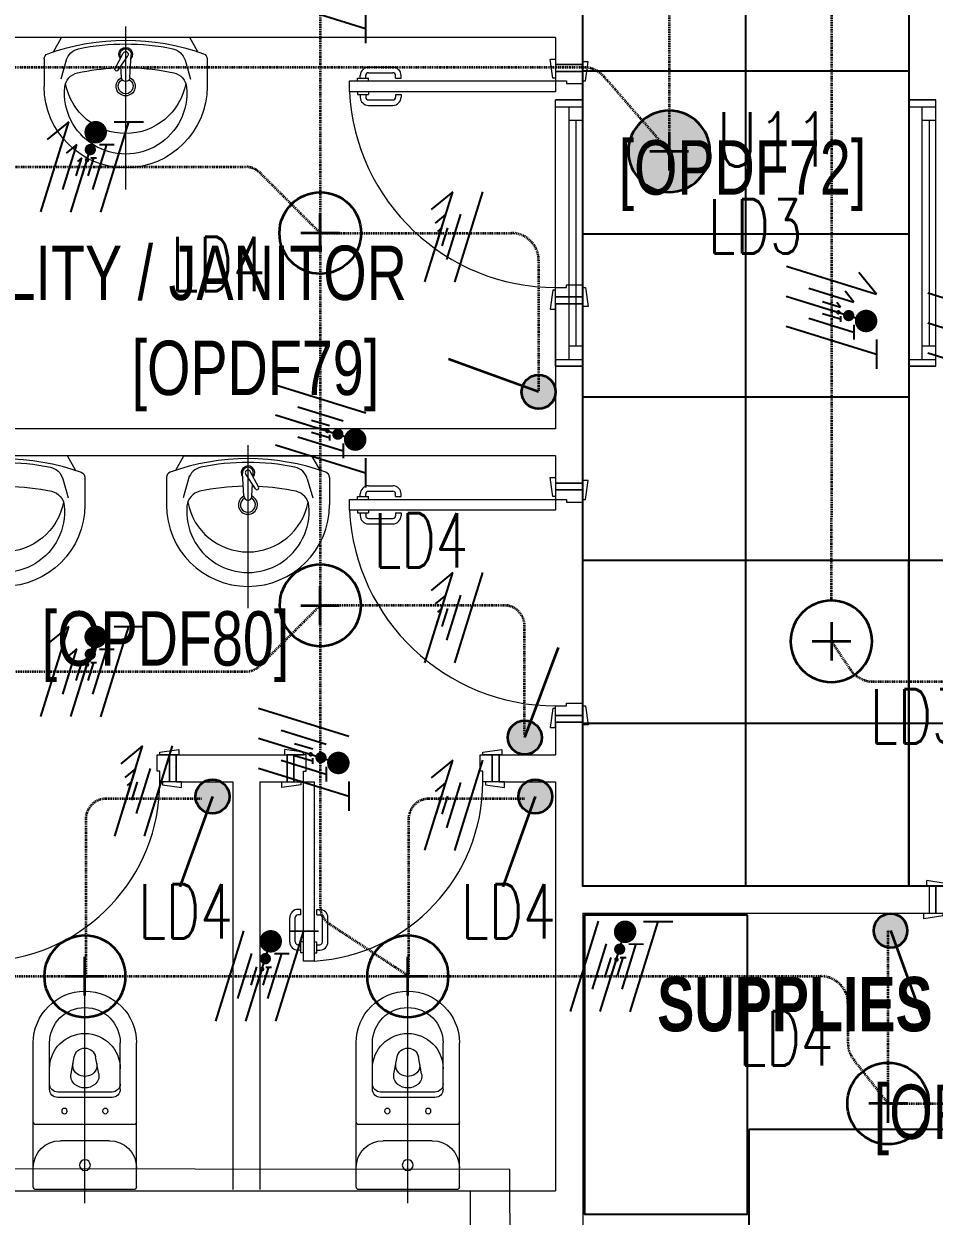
# Model space of a CAD drawing. Extents: x -12260 to 184725, y -29287 to 19916.
# Drawn here: x -6 to 3344, y 1472 to 5860 of the extents above; entities that cross this region are included whole.
import ezdxf
from ezdxf import colors
from ezdxf.entities.mleader import LeaderData, LeaderLine
from ezdxf.enums import TextEntityAlignment as Align
from ezdxf.math import Vec2, Vec3

# ---------------------------------------------------------------- set-up
doc = ezdxf.new("R2010")
doc.units = 0
doc.header["$LTSCALE"] = 0.25
doc.linetypes.add('DASHDOT', pattern=[25.4, 12.7, -6.35, 0, -6.35])
for name, color, linetype, lineweight in [('01-First Floor-FUR$0$72_EGR_BASE_TEXT', 252, 'Continuous', 5), ('01-First Floor-FUR$0$Aluminum', 251, 'Continuous', 5), ('01-First Floor-FUR$0$C-HYDR-CTCH', 251, 'Continuous', 5), ('01-First Floor-FUR$0$LOADING', 253, 'Continuous', 5), ('01-First Floor-FUR$0$SANIT', 250, 'Continuous', 5), ('01-First Floor-FUR$0$Structure', 251, 'Continuous', 5), ('01-First Floor-FUR$0$Walls', 251, 'Continuous', 5), ('01-First Floor-FUR$0$Wooden Joinery', 251, 'Continuous', 5), ('E-LITE-CIRC', 6, 'Continuous', 25), ('E-LITE-CIRC-NUMB', 6, 'Continuous', 25), ('E-LITE-CLNG @ 100', 150, 'Continuous', 35), ('E-LITE-CLNG-CNDT', 6, 'DASHDOT', 35), ('E-LITE-CTRL', 6, 'Continuous', 25), ('E-LITE-IDEN', 6, 'Continuous', 25), ('E-LITE-SWCH @ 100', 3, 'Continuous', 35), ('E-POWR-TEXT', 6, 'Continuous', 25), ('E-POWR-WIRE', 6, 'Continuous', 25), ('E-POWR-WIRE @ 100', 6, 'Continuous', 25), ('E-POWR-WIRE @ 20', 6, 'Continuous', 25), ('E-POWR-WIRE @ 50', 6, 'Continuous', 25)]:
    doc.layers.add(name, color=color, linetype=linetype, lineweight=lineweight)
doc.layers.add('01-First Floor-FUR$0$FALSE CEILING', color=251, linetype='Continuous')
doc.styles.add('01-First Floor-FUR$0$X3G_ENTITY_9EC9', font='swisscl.ttf', dxfattribs={"height": 0.2})
doc.styles.add('01-First Floor-FUR$0$X3G_ENTITY_9F38', font='swisscl.ttf', dxfattribs={"height": 0.2})
doc.styles.add('DC_Elc_Romans', font='elc_romans.shx', dxfattribs={"width": 0.7})
doc.styles.add('DC_SIMPLEX', font='SIMPLEX.shx', dxfattribs={"width": 0.7})

# ---------------------------------------------------------------- blocks, each defined once
blk = doc.blocks.new('DC_LT-CL-Point')
for p, q in [((0, -0.711), (0, 0.711)), ((0.711, 0), (-0.711, 0))]:
    blk.add_line(p, q)
blk.add_circle((0, 0), 1.5)
at = {"layer": 'E-LITE-CIRC-NUMB', "style": 'DC_SIMPLEX', "width": 0.7, "flags": 8}
blk.add_attdef('CIRCUIT', text='', height=2, rotation=360, dxfattribs=at).set_placement((-3.364, 1.5), align=Align.RIGHT)
at = {"layer": 'E-LITE-CTRL', "style": 'DC_SIMPLEX', "width": 0.7, "flags": 8}
blk.add_attdef('CONTROL', (3.364, -3.498), '', height=2, rotation=360, dxfattribs=at)
at = {"layer": 'E-LITE-IDEN', "style": 'DC_SIMPLEX', "width": 0.7, "flags": 8}
blk.add_attdef('TYPE', (3.364, 1.5), '', height=2, rotation=360, dxfattribs=at)
blk = doc.blocks.new('*U37')
blk.add_hatch(color=256).paths.add_polyline_path([(0.625, 0.625, 1), (-0.625, 0.625, 1)])
blk.add_line((0, 0.625), (1.2, 3.947))
blk.add_circle((0, 0.625), 0.625)
at = {"layer": 'E-LITE-CTRL', "style": 'DC_SIMPLEX', "width": 0.7, "flags": 8}
blk.add_attdef('CONTROL', (-26.627, -10.116), '', height=2, rotation=360, dxfattribs=at)
at = {"layer": 'E-LITE-IDEN', "style": 'DC_SIMPLEX', "width": 0.7, "flags": 8}
blk.add_attdef('TYPE', text='', height=2, rotation=360, dxfattribs=at).set_placement((-31.991, -10.116), align=Align.RIGHT)
blk = doc.blocks.new('*U35')
blk.add_hatch(color=256).paths.add_polyline_path([(-0.632, -0.618, 1), (0.618, -0.632, 1)])
blk.add_line((-0.007, -0.625), (-1.246, -3.932))
blk.add_circle((-0.007, -0.625), 0.625)
at = {"layer": 'E-LITE-CTRL', "style": 'DC_SIMPLEX', "width": 0.7, "flags": 8}
blk.add_attdef('CONTROL', (-26.627, -10.116), '', height=2, rotation=360, dxfattribs=at)
at = {"layer": 'E-LITE-IDEN', "style": 'DC_SIMPLEX', "width": 0.7, "flags": 8}
blk.add_attdef('TYPE', text='', height=2, rotation=360, dxfattribs=at).set_placement((-31.991, -10.116), align=Align.RIGHT)
blk = doc.blocks.new('*U32')
blk.add_hatch(color=256).paths.add_polyline_path([(0.625, -0.625, 1), (0.625, 0.625, 1)])
blk.add_line((0.625, 0), (3.947, -1.2))
blk.add_circle((0.625, 0), 0.625)
at = {"layer": 'E-LITE-CTRL', "style": 'DC_SIMPLEX', "width": 0.7, "flags": 8}
blk.add_attdef('CONTROL', (-26.627, -10.116), '', height=2, rotation=360, dxfattribs=at)
at = {"layer": 'E-LITE-IDEN', "style": 'DC_SIMPLEX', "width": 0.7, "flags": 8}
blk.add_attdef('TYPE', text='', height=2, rotation=360, dxfattribs=at).set_placement((-31.991, -10.116), align=Align.RIGHT)
blk = doc.blocks.new('*U33')
blk.add_hatch(color=256).paths.add_polyline_path([(-0.625, -0.625, 1), (0.625, -0.625, 1)])
blk.add_line((0, -0.625), (-1.2, -3.947))
blk.add_circle((0, -0.625), 0.625)
at = {"layer": 'E-LITE-CTRL', "style": 'DC_SIMPLEX', "width": 0.7, "flags": 8}
blk.add_attdef('CONTROL', (-26.627, -10.116), '', height=2, rotation=360, dxfattribs=at)
at = {"layer": 'E-LITE-IDEN', "style": 'DC_SIMPLEX', "width": 0.7, "flags": 8}
blk.add_attdef('TYPE', text='', height=2, rotation=360, dxfattribs=at).set_placement((-31.991, -10.116), align=Align.RIGHT)
blk = doc.blocks.new('*U301')
h = blk.add_hatch(color=254)
h.dxf.hatch_style = 1
edge = h.paths.add_edge_path()
edge.add_arc((0, 0), 1.5, 0, 360)
for p, q in [((0, -0.711), (0, 0.711)), ((0.711, 0), (-0.711, 0))]:
    blk.add_line(p, q)
blk.add_circle((0, 0), 1.5)
at = {"layer": 'E-LITE-CIRC-NUMB', "style": 'DC_SIMPLEX', "width": 0.7, "flags": 8}
blk.add_attdef('CIRCUIT', text='', height=2, rotation=360, dxfattribs=at).set_placement((-3.364, 1.5), align=Align.RIGHT)
at = {"layer": 'E-LITE-CTRL', "style": 'DC_SIMPLEX', "width": 0.7, "flags": 8}
blk.add_attdef('CONTROL', (3.364, -3.498), '', height=2, rotation=360, dxfattribs=at)
at = {"layer": 'E-LITE-IDEN', "style": 'DC_SIMPLEX', "width": 0.7, "flags": 8}
blk.add_attdef('TYPE', (3.364, 1.5), '', height=2, rotation=360, dxfattribs=at)
blk = doc.blocks.new('*U40')
for p, q in [((-1.658, 1.617), (1.663, 0.587)), ((1.663, 0.587), (1.004, 1.389)), ((-1.66, 0.515), (1.66, -0.515)), ((-1.663, -0.587), (1.658, -1.617)), ((1.659, -1.078), (1.657, -2.157))]:
    blk.add_line(p, q)
at = {"const_width": 0.414}
blk.add_lwpolyline([(1.278, -0.19, 1), (1.277, -0.604, 1)], format="xyb", close=True, dxfattribs=at)
blk = doc.blocks.new('*U691')
at = {"layer": 'E-POWR-WIRE @ 100', "xscale": 100, "yscale": 100, "zscale": 100}
blk.add_blockref('*U40', (2966, 4806.2), dxfattribs=at)
at = {"layer": 'E-POWR-WIRE @ 20', "xscale": 20, "yscale": 20, "zscale": 20}
blk.add_blockref('*U40', (2966, 4806.2), dxfattribs=at)
at = {"layer": 'E-POWR-WIRE @ 50', "xscale": 50, "yscale": 50, "zscale": 50}
blk.add_blockref('*U40', (2966, 4806.2), dxfattribs=at)
blk = doc.blocks.new('*U43')
for p, q in [((-1.658, 1.617), (1.663, 0.587)), ((-1.66, 0.515), (1.66, -0.515)), ((-1.663, -0.587), (1.658, -1.617)), ((1.659, -1.078), (1.657, -2.157))]:
    blk.add_line(p, q)
at = {"const_width": 0.414}
blk.add_lwpolyline([(1.278, -0.19, 1), (1.277, -0.604, 1)], format="xyb", close=True, dxfattribs=at)
blk = doc.blocks.new('*U733')
at = {"layer": 'E-POWR-WIRE @ 100', "xscale": 100, "yscale": 100, "zscale": 100}
blk.add_blockref('*U43', (3486.8, 4707.9), dxfattribs=at)
at = {"layer": 'E-POWR-WIRE @ 20', "xscale": 20, "yscale": 20, "zscale": 20}
blk.add_blockref('*U43', (3486.8, 4707.9), dxfattribs=at)
at = {"layer": 'E-POWR-WIRE @ 50', "xscale": 50, "yscale": 50, "zscale": 50}
blk.add_blockref('*U43', (3486.8, 4707.9), dxfattribs=at)
blk = doc.blocks.new('*U734')
at = {"layer": 'E-POWR-WIRE @ 100', "xscale": 100, "yscale": 100, "zscale": 100}
blk.add_blockref('*U43', (1023.6, 3179.7), dxfattribs=at)
at = {"layer": 'E-POWR-WIRE @ 20', "xscale": 20, "yscale": 20, "zscale": 20}
blk.add_blockref('*U43', (1023.6, 3179.7), dxfattribs=at)
at = {"layer": 'E-POWR-WIRE @ 50', "xscale": 50, "yscale": 50, "zscale": 50}
blk.add_blockref('*U43', (1023.6, 3179.7), dxfattribs=at)
blk = doc.blocks.new('*U735')
at = {"layer": 'E-POWR-WIRE @ 100', "xscale": 100, "yscale": 100, "zscale": 100}
blk.add_blockref('*U43', (1085.7, 4369.7), dxfattribs=at)
at = {"layer": 'E-POWR-WIRE @ 20', "xscale": 20, "yscale": 20, "zscale": 20}
blk.add_blockref('*U43', (1085.7, 4369.7), dxfattribs=at)
at = {"layer": 'E-POWR-WIRE @ 50', "xscale": 50, "yscale": 50, "zscale": 50}
blk.add_blockref('*U43', (1085.7, 4369.7), dxfattribs=at)
blk = doc.blocks.new('*U736')
at = {"layer": 'E-POWR-WIRE @ 100', "xscale": 100, "yscale": 100, "zscale": 100}
blk.add_blockref('*U43', (1085.7, 6004.9), dxfattribs=at)
at = {"layer": 'E-POWR-WIRE @ 20', "xscale": 20, "yscale": 20, "zscale": 20}
blk.add_blockref('*U43', (1085.7, 6004.9), dxfattribs=at)
at = {"layer": 'E-POWR-WIRE @ 50', "xscale": 50, "yscale": 50, "zscale": 50}
blk.add_blockref('*U43', (1085.7, 6004.9), dxfattribs=at)
blk = doc.blocks.new('*U44')
for p, q in [((-1.617, -1.658), (-0.587, 1.663)), ((-0.515, -1.66), (0.515, 1.66)), ((0.587, -1.663), (1.617, 1.658)), ((1.078, 1.659), (2.157, 1.657))]:
    blk.add_line(p, q)
at = {"const_width": 0.414}
blk.add_lwpolyline([(0.19, 1.278, 1), (0.604, 1.277, 1)], format="xyb", close=True, dxfattribs=at)
blk = doc.blocks.new('*U741')
at = {"layer": 'E-POWR-WIRE @ 100', "xscale": 100, "yscale": 100, "zscale": 100}
blk.add_blockref('*U44', (862.7, 2355.9, 0), dxfattribs=at)
at = {"layer": 'E-POWR-WIRE @ 20', "xscale": 20, "yscale": 20, "zscale": 20}
blk.add_blockref('*U44', (862.7, 2355.9, 0), dxfattribs=at)
at = {"layer": 'E-POWR-WIRE @ 50', "xscale": 50, "yscale": 50, "zscale": 50}
blk.add_blockref('*U44', (862.7, 2355.9, 0), dxfattribs=at)
blk = doc.blocks.new('*U742')
at = {"layer": 'E-POWR-WIRE @ 100', "xscale": 100, "yscale": 100, "zscale": 100}
blk.add_blockref('*U44', (2167, 2390.9, 0), dxfattribs=at)
at = {"layer": 'E-POWR-WIRE @ 20', "xscale": 20, "yscale": 20, "zscale": 20}
blk.add_blockref('*U44', (2167, 2390.9, 0), dxfattribs=at)
at = {"layer": 'E-POWR-WIRE @ 50', "xscale": 50, "yscale": 50, "zscale": 50}
blk.add_blockref('*U44', (2167, 2390.9, 0), dxfattribs=at)
blk = doc.blocks.new('*U39')
for p, q in [((-1.617, -1.658), (-0.587, 1.663)), ((-0.587, 1.663), (-1.389, 1.004)), ((-0.515, -1.66), (0.515, 1.66)), ((0.587, -1.663), (1.617, 1.658)), ((1.078, 1.659), (2.157, 1.657))]:
    blk.add_line(p, q)
at = {"const_width": 0.414}
blk.add_lwpolyline([(0.19, 1.278, 1), (0.604, 1.277, 1)], format="xyb", close=True, dxfattribs=at)
blk = doc.blocks.new('*U744')
at = {"layer": 'E-POWR-WIRE @ 100', "xscale": 100, "yscale": 100, "zscale": 100}
blk.add_blockref('*U39', (218.5, 5333.4), dxfattribs=at)
at = {"layer": 'E-POWR-WIRE @ 20', "xscale": 20, "yscale": 20, "zscale": 20}
blk.add_blockref('*U39', (218.5, 5333.4), dxfattribs=at)
at = {"layer": 'E-POWR-WIRE @ 50', "xscale": 50, "yscale": 50, "zscale": 50}
blk.add_blockref('*U39', (218.5, 5333.4), dxfattribs=at)
blk = doc.blocks.new('*U745')
at = {"layer": 'E-POWR-WIRE @ 100', "xscale": 100, "yscale": 100, "zscale": 100}
blk.add_blockref('*U39', (218.5, 3476.4), dxfattribs=at)
at = {"layer": 'E-POWR-WIRE @ 20', "xscale": 20, "yscale": 20, "zscale": 20}
blk.add_blockref('*U39', (218.5, 3476.4), dxfattribs=at)
at = {"layer": 'E-POWR-WIRE @ 50', "xscale": 50, "yscale": 50, "zscale": 50}
blk.add_blockref('*U39', (218.5, 3476.4), dxfattribs=at)
blk = doc.blocks.new('*U46')
for p, q in [((-0.515, -1.66), (0.515, 1.66)), ((0.515, 1.66), (-0.287, 1.001)), ((0.587, -1.663), (1.617, 1.658))]:
    blk.add_line(p, q)
blk = doc.blocks.new('*U753')
at = {"layer": 'E-POWR-WIRE @ 100', "xscale": 100, "yscale": 100, "zscale": 100}
blk.add_blockref('*U46', (1521.5, 5076.2), dxfattribs=at)
at = {"layer": 'E-POWR-WIRE @ 20', "xscale": 20, "yscale": 20, "zscale": 20}
blk.add_blockref('*U46', (1521.5, 5076.2), dxfattribs=at)
at = {"layer": 'E-POWR-WIRE @ 50', "xscale": 50, "yscale": 50, "zscale": 50}
blk.add_blockref('*U46', (1521.5, 5076.2), dxfattribs=at)
blk = doc.blocks.new('*U754')
at = {"layer": 'E-POWR-WIRE @ 100', "xscale": 100, "yscale": 100, "zscale": 100}
blk.add_blockref('*U46', (1521.5, 3675.1), dxfattribs=at)
at = {"layer": 'E-POWR-WIRE @ 20', "xscale": 20, "yscale": 20, "zscale": 20}
blk.add_blockref('*U46', (1521.5, 3675.1), dxfattribs=at)
at = {"layer": 'E-POWR-WIRE @ 50', "xscale": 50, "yscale": 50, "zscale": 50}
blk.add_blockref('*U46', (1521.5, 3675.1), dxfattribs=at)
blk = doc.blocks.new('*U755')
at = {"layer": 'E-POWR-WIRE @ 100', "xscale": 100, "yscale": 100, "zscale": 100}
blk.add_blockref('*U46', (1521.5, 2984.7), dxfattribs=at)
at = {"layer": 'E-POWR-WIRE @ 20', "xscale": 20, "yscale": 20, "zscale": 20}
blk.add_blockref('*U46', (1521.5, 2984.7), dxfattribs=at)
at = {"layer": 'E-POWR-WIRE @ 50', "xscale": 50, "yscale": 50, "zscale": 50}
blk.add_blockref('*U46', (1521.5, 2984.7), dxfattribs=at)
blk = doc.blocks.new('*U756')
at = {"layer": 'E-POWR-WIRE @ 100', "xscale": 100, "yscale": 100, "zscale": 100}
blk.add_blockref('*U46', (379.6, 3036.8), dxfattribs=at)
at = {"layer": 'E-POWR-WIRE @ 20', "xscale": 20, "yscale": 20, "zscale": 20}
blk.add_blockref('*U46', (379.6, 3036.8), dxfattribs=at)
at = {"layer": 'E-POWR-WIRE @ 50', "xscale": 50, "yscale": 50, "zscale": 50}
blk.add_blockref('*U46', (379.6, 3036.8), dxfattribs=at)
blk = doc.blocks.new('01-First Floor-FUR$0$A$C72370EFE')
at = {"layer": '01-First Floor-FUR$0$Wooden Joinery'}
for p, q in [((-0.01, -0.04), (-0.02, -0.04)), ((-0.01, -0.03), (-0.01, -0.07)), ((0, -0.03), (-0.01, -0.03)), ((0.04, -0.03), (0.05, -0.03)), ((0.05, -0.03), (0.05, -0.07)), ((0.05, -0.04), (0.06, -0.04)), ((-0.05, -0.07), (-0.05, -0.16)), ((-0.03, -0.07), (-0.03, -0.16)), ((-0.01, -0.06), (-0.02, -0.06)), ((0, -0.07), (-0.01, -0.07)), ((0.04, -0.07), (0.05, -0.07)), ((0.05, -0.06), (0.06, -0.06)), ((0.07, -0.07), (0.07, -0.16)), ((0.09, -0.07), (0.09, -0.16)), ((-0.01, -0.17), (-0.02, -0.17)), ((-0.01, -0.17), (-0.01, -0.19)), ((0.05, -0.17), (0.06, -0.17)), ((0.05, -0.17), (0.05, -0.19)), ((-0.01, -0.19), (-0.02, -0.19)), ((0.05, -0.19), (0.06, -0.19))]:
    blk.add_line(p, q, dxfattribs=at)
for centre, radius, start, end in [((-0.02, -0.07), 0.03, 90, 180), ((0.06, -0.07), 0.03, 0, 90), ((-0.02, -0.07), 0.01, 90, 180), ((0.06, -0.07), 0.01, 0, 90), ((-0.02, -0.16), 0.03, 180, 270), ((-0.02, -0.16), 0.01, 180, 270), ((0.06, -0.16), 0.01, 270, 0), ((0.06, -0.16), 0.03, 270, 0)]:
    blk.add_arc(centre, radius, start, end, dxfattribs=at)
blk = doc.blocks.new('01-First Floor-FUR$0$A$C268A7CF0')
at = {"layer": '01-First Floor-FUR$0$Wooden Joinery'}
for points in [[(80, 758.8), (80, 768.8), (10, 778.8), (10, 758.8)], [(740, 758.8), (740, 768.8), (810, 778.8), (810, 758.8)], [(70, 658.8), (70, 648.8), (0, 638.8), (0, 658.8)], [(120, 658.8), (120, 0), (80, 0), (80, 658.8)], [(750, 658.8), (750, 648.8), (820, 638.8), (820, 658.8)]]:
    blk.add_lwpolyline(points, close=True, dxfattribs=at)
for points in [[(45, 658.8), (45, 758.8), (20, 758.8), (20, 658.8), (45, 658.8)], [(45, 658.8), (80, 658.8), (80, 698.8), (90, 698.8), (90, 758.8), (45, 758.8), (45, 658.8)], [(775, 658.8), (740, 658.8), (740, 698.8), (730, 698.8), (730, 758.8), (775, 758.8), (775, 658.8)], [(775, 658.8), (775, 758.8), (800, 758.8), (800, 658.8), (775, 658.8)]]:
    blk.add_lwpolyline(points, dxfattribs=at)
blk.add_arc((80, 658.8), 660, 273.4748, 0, dxfattribs=at)
at = {"layer": '01-First Floor-FUR$0$Wooden Joinery', "xscale": 999.9999999998854, "yscale": 999.9999999998854, "zscale": 999.9999999998854, "rotation": 180}
blk.add_blockref('01-First Floor-FUR$0$A$C72370EFE', (120, 0), dxfattribs=at)
blk = doc.blocks.new('01-First Floor-FUR$0$A$C5FCA3E6B')
at = {"layer": '01-First Floor-FUR$0$Wooden Joinery'}
for points in [[(80, 858.9), (80, 868.9), (10, 878.9), (10, 858.9)], [(840, 858.9), (840, 868.9), (910, 878.9), (910, 858.9)], [(70, 758.9), (70, 748.9), (0, 738.9), (0, 758.9)], [(120, 758.9), (120, 0), (80, 0), (80, 758.9)], [(850, 758.9), (850, 748.9), (920, 738.9), (920, 758.9)]]:
    blk.add_lwpolyline(points, close=True, dxfattribs=at)
for points in [[(45, 758.9), (45, 858.9), (20, 858.9), (20, 758.9), (45, 758.9)], [(45, 758.9), (80, 758.9), (80, 798.9), (90, 798.9), (90, 858.9), (45, 858.9), (45, 758.9)], [(875, 758.9), (840, 758.9), (840, 798.9), (830, 798.9), (830, 858.9), (875, 858.9), (875, 758.9)], [(875, 758.9), (875, 858.9), (900, 858.9), (900, 758.9), (875, 758.9)]]:
    blk.add_lwpolyline(points, dxfattribs=at)
blk.add_arc((80, 758.9), 760, 273.0171, 0, dxfattribs=at)
at = {"layer": '01-First Floor-FUR$0$Wooden Joinery', "xscale": 999.9999999998854, "yscale": 999.9999999998854, "zscale": 999.9999999998854, "rotation": 180}
blk.add_blockref('01-First Floor-FUR$0$A$C72370EFE', (120, 0), dxfattribs=at)
blk = doc.blocks.new('01-First Floor-FUR$0$WC manta')
at = {"layer": '01-First Floor-FUR$0$SANIT'}
for p, q in [((-0.13, 0.18), (-0.13, -0.18)), ((-0.12, 0.19), (0.41, 0.19)), ((0.109, 0.18), (0.109, -0.18)), ((0.05, 0.09), (0.05, -0.09)), ((0.209, 0.1), (0.209, -0.1)), ((0.229, 0.1), (0.229, -0.1)), ((0.239, 0.13), (0.41, 0.13)), ((0.2955, 0.051), (0.3581, 0.0393)), ((-0.18, 0), (0.65, 0)), ((0.2955, -0.051), (0.3581, -0.0393)), ((0.239, -0.13), (0.41, -0.13)), ((-0.12, -0.19), (0.41, -0.19))]:
    blk.add_line(p, q, dxfattribs=at)
for centre, radius in [((0.159, 0.0752), 0.01), ((-0.04, 0), 0.02), ((0.159, -0.0753), 0.01)]:
    blk.add_circle(centre, radius, dxfattribs=at)
for centre, radius, start, end in [((-0.12, 0.18), 0.01, 90, 180), ((-0.05, 0.09), 0.1, 0, 90), ((0.119, 0.18), 0.01, 90, 180), ((0.41, 0), 0.19, 270, 90), ((0.239, 0.1), 0.03, 90, 180), ((0.259, 0.1), 0.03, 90, 180), ((0.3147, 0), 0.13, 270, 90), ((0.41, 0), 0.13, 270, 90), ((0.2882, 0.0117), 0.04, 79.4289, 141.525), ((0.3271, 0.0044), 0.04, 79.4289, 166.4176), ((0.3029, 0), 0.0588, 141.525, 218.475), ((0.3454, 0), 0.0588, 166.4176, 193.5824), ((0.3507, 0), 0.04, 280.5711, 79.4289), ((0.2882, -0.0117), 0.04, 218.475, 280.5711), ((0.3271, -0.0044), 0.04, 193.5824, 280.5711), ((-0.05, -0.09), 0.1, 270, 0), ((0.239, -0.1), 0.03, 180, 270), ((0.259, -0.1), 0.03, 180, 270), ((-0.12, -0.18), 0.01, 180, 270), ((0.119, -0.18), 0.01, 180, 270)]:
    blk.add_arc(centre, radius, start, end, dxfattribs=at)
blk = doc.blocks.new('01-First Floor-FUR$0$lav-manta 60')
at = {"layer": '01-First Floor-FUR$0$SANIT'}
for p, q in [((-0.2658, -0.0529), (-0.2358, 0)), ((-0.2358, 0), (0.2358, 0)), ((0, 0.04), (0, -0.56)), ((0.2658, -0.0529), (0.2358, 0)), ((-0.3, -0.0789), (-0.3, -0.18)), ((-0.2185, -0.0841), (-0.2383, -0.1537)), ((-0.015, -0.1473), (-0.0199, -0.064)), ((0.0274, -0.121), (-0.0078, -0.0673)), ((0.0389, -0.1142), (0.0087, -0.0575)), ((0.0191, -0.077), (0.0199, -0.064)), ((0.2185, -0.0841), (0.2383, -0.1537)), ((0.3, -0.0789), (0.3, -0.18)), ((0.015, -0.1473), (0.0174, -0.1057))]:
    blk.add_line(p, q, dxfattribs=at)
for centre, radius, start, end in [((0, -0.8557), 0.8457, 70.1771, 109.8229), ((-0.1608, -0.1006), 0.06, 101.8086, 164.0794), ((0, -0.8696), 0.8457, 78.1914, 101.8086), ((0, -0.0617), 0.025, 320.7474, 220.368), ((0, -0.0617), 0.02, 353.2671, 186.682), ((0.1608, -0.1006), 0.06, 15.9206, 78.1914), ((-0.28, -0.0789), 0.02, 109.8229, 180), ((0, -0.0617), 0.00966, 25.4127, 215.9577), ((0.28, -0.0789), 0.02, 0, 70.1771), ((-0.1645, -0.189), 0.06, 102.0883, 174.8142), ((0, -0.9572), 0.8457, 91.1572, 102.0883), ((0, -0.9572), 0.8457, 88.5486, 88.844), ((0.0332, -0.1176), 0.00666, 210.6852, 30.6852), ((0, -0.9572), 0.8457, 77.9117, 87.4274), ((0.1645, -0.189), 0.06, 5.1858, 77.9117), ((0, -0.1282), 0.2252, 190.6097, 349.3903), ((0, -0.18), 0.035, 115.3106, 64.6894), ((0, -0.18), 0.0275, 117.1496, 62.8504), ((0, -0.1473), 0.015, 180, 0), ((0, -0.18), 0.3, 180, 0), ((0, -0.2039), 0.2252, 174.8142, 5.1858)]:
    blk.add_arc(centre, radius, start, end, dxfattribs=at)
blk = doc.blocks.new('01-First Floor-FUR$0$A$C76ae8329')
at = {"layer": '01-First Floor-FUR$0$Aluminum'}
for p, q in [((202.1, 404.6), (1182.1, 404.6)), ((227.1, 404.6), (227.1, 304.6)), ((1157.1, 404.6), (1157.1, 304.6)), ((227.1, 354.6), (1157.1, 354.6)), ((277.1, 354.6), (277.1, 304.6)), ((1107.1, 354.6), (1107.1, 304.6)), ((1107.1, 329.6), (277.1, 329.6)), ((202.1, 304.6), (1182.1, 304.6))]:
    blk.add_line(p, q, dxfattribs=at)
at = {"layer": '01-First Floor-FUR$0$Walls'}
for p, q in [((202.1, 304.6), (202.1, 404.6)), ((202.1, 304.6), (202.1, 404.6)), ((202.1, 404.6), (202.1, 304.6)), ((1182.1, 304.6), (1182.1, 404.6)), ((1182.1, 304.6), (1182.1, 404.6)), ((1182.1, 404.6), (1182.1, 304.6))]:
    blk.add_line(p, q, dxfattribs=at)
blk = doc.blocks.new('01-First Floor-FUR')
at = {"layer": '01-First Floor-FUR$0$C-HYDR-CTCH', "elevation": 0, "flags": 128}
blk.add_lwpolyline([(-1695, 1647.6), (-1683.7, -1243.9), (1794.1, -1247.6), (1782.8, 1643.9), (-1695, 1647.6)], dxfattribs=at)
at = {"layer": '01-First Floor-FUR$0$FALSE CEILING', "linetype": 'Continuous'}
for p, q in [((2651, 2686.9), (2651, 8608.6)), ((2051, 5686.9), (3250.4, 5686.9)), ((2051, 5086.9), (3250.4, 5086.9)), ((2051, 4486.9), (3250.4, 4486.9)), ((2051, 3886.9), (3250.4, 3886.9)), ((2051, 3286.9), (3250.4, 3286.9)), ((3250.4, 3286.9), (8296.4, 3286.9))]:
    blk.add_line(p, q, dxfattribs=at)
at = {"layer": '01-First Floor-FUR$0$FALSE CEILING'}
for points in [[(3250.4, 2686.9), (2051, 2686.9), (2051, 8608.6), (3250.4, 8608.6)], [(3250.4, 3886.9), (8296.4, 3886.9), (8296.4, 2686.9), (3250.4, 2686.9)]]:
    blk.add_lwpolyline(points, close=True, dxfattribs=at)
at = {"layer": '01-First Floor-FUR$0$FALSE CEILING', "elevation": -0.1}
for points in [[(2657.7, 2579.5), (2057.7, 2579.5), (2057.7, 1479.5), (2657.7, 1479.5)], [(2662.6, 1791.7), (2662.6, 1191.7), (3762.6, 1191.7), (3762.6, 1791.7)]]:
    blk.add_lwpolyline(points, close=True, dxfattribs=at)
at = {"layer": '01-First Floor-FUR$0$LOADING', "elevation": -0.1}
for points in [[(2657.7, 2579.5), (2057.7, 2579.5), (2057.7, 1479.5), (2657.7, 1479.5)], [(2662.6, 1791.7), (2662.6, 1191.7), (3762.6, 1191.7), (3762.6, 1791.7)]]:
    blk.add_lwpolyline(points, close=True, dxfattribs=at)
at = {"layer": '01-First Floor-FUR$0$Structure'}
blk.add_lwpolyline([(-1514, 1565), (1636, 1565), (1636, 535)], dxfattribs=at)
at = {"layer": '01-First Floor-FUR$0$Walls'}
for p, q in [((3250.4, 8609.1), (3250.4, 3886.9)), ((2051, 6010), (2051, 5710)), ((1951, 5810), (-1514, 5810)), ((1951, 5810), (1951, 5710)), ((1951, 5710), (2051, 5710)), ((1951, 4830), (1951, 4370)), ((1951, 4830), (2051, 4830)), ((2051, 4830), (2051, 4170)), ((1951, 4370), (-1514, 4370)), ((1951, 4270), (-1514, 4270)), ((1951, 4270), (1951, 4170)), ((1951, 4170), (2051, 4170)), ((4066.4, 3886.9), (3250.4, 3886.9)), ((1951, 3290), (1951, 3170)), ((1951, 3290), (2051, 3290)), ((2051, 3290), (2051, 2686.9)), ((554.3, 3070), (554.3, 3170)), ((554.3, 3170), (962.7, 3170)), ((962.7, 3070), (962.7, 3170)), ((1742.7, 3070), (1742.7, 3170)), ((1742.7, 3170), (1951, 3170)), ((554.3, 3070), (762.7, 3070)), ((762.7, 3070), (762.7, 1570)), ((862.7, 3070), (862.7, 1570)), ((862.7, 3070), (962.7, 3070)), ((1742.7, 3070), (1951, 3070)), ((1951, 3070), (1951, 1565)), ((2051, 2686.9), (3325.8, 2686.9)), ((3325.8, 2686.9), (3325.8, 2586.9)), ((2051, 2586.9), (2051, 1186.9)), ((2051, 2586.9), (3325.8, 2586.9)), ((1636, 1565), (1951, 1565))]:
    blk.add_line(p, q, dxfattribs=at)
at = {"rotation": 90}
for p in [(2355.6, 4397.9), (3655, 4397.9)]:
    blk.add_blockref('01-First Floor-FUR$0$A$C76ae8329', p, dxfattribs=at)
at = {"layer": '01-First Floor-FUR$0$SANIT', "yscale": 1000.000000000223, "zscale": 1000.000000000223}
for p, xscale in [((368.5, 5810), -1000.000000000223), ((-81.5, 4270), -1000.000000000223), ((818.5, 4270), 1000.000000000223)]:
    blk.add_blockref('01-First Floor-FUR$0$lav-manta 60', p, dxfattribs=dict(at, xscale=xscale))
at = {"layer": '01-First Floor-FUR$0$SANIT', "xscale": -999.9999999999995, "yscale": 999.9999999999995, "zscale": 999.9999999999995, "rotation": 270}
for p in [(218.5, 1700), (1406.8, 1700)]:
    blk.add_blockref('01-First Floor-FUR$0$WC manta', p, dxfattribs=at)
at = {"layer": '01-First Floor-FUR$0$Wooden Joinery', "rotation": 270}
for p in [(1192.1, 5730), (1192.1, 4190)]:
    blk.add_blockref('01-First Floor-FUR$0$A$C5FCA3E6B', p, dxfattribs=at)
at = {"layer": '01-First Floor-FUR$0$Wooden Joinery'}
for p in [(-245.7, 2411.2), (942.7, 2411.2)]:
    blk.add_blockref('01-First Floor-FUR$0$A$C268A7CF0', p, dxfattribs=at)
at = {"layer": '01-First Floor-FUR$0$Wooden Joinery', "xscale": -1}
blk.add_blockref('01-First Floor-FUR$0$A$C5FCA3E6B', (4225.8, 1828), dxfattribs=at)
at = {"layer": '01-First Floor-FUR$0$72_EGR_BASE_TEXT', "char_height": 200, "attachment_point": 2}
for s, insert, style in [('[OPDF72]', (2638.5, 5431.6, 0), '01-First Floor-FUR$0$X3G_ENTITY_9F38'), ('DIRTY UTILITY / JANITOR', (161.9, 5043.8, -0.1), '01-First Floor-FUR$0$X3G_ENTITY_9EC9'), ('[OPDF79]', (846.1, 4694, -0.1), '01-First Floor-FUR$0$X3G_ENTITY_9F38'), ('[OPDF80]', (515.3, 3698.3), '01-First Floor-FUR$0$X3G_ENTITY_9F38'), ('{\\fSwis721 LtCn BT|b1|i0|c0|p34;SUPPLIES STORE}', (3213.5, 2352.6, 0), '01-First Floor-FUR$0$X3G_ENTITY_9EC9'), ('[OPDF74]', (3577.7, 1956.5, 0), '01-First Floor-FUR$0$X3G_ENTITY_9F38')]:
    blk.add_mtext(s, dxfattribs=dict(at, insert=insert, style=style))

msp = doc.modelspace()

# ---------------------------------------------------------------- linework, layer by layer
at = {"layer": 'E-LITE-CLNG-CNDT', "color": 1}
for points in [[(5365.9, 2993.2), (5365.9, 7383.3, 0.414214), (5265.9, 7483.3), (2468.9, 7483.3, 0.414214), (2368.9, 7383.3), (2368.9, 5390.8)], [(2368.9, 5390.8), (2129.3, 5665.6, 0.216773), (2053.9, 5699.9), (-385, 5699.9, -0.414214), (-485, 5799.9), (-485, 6138, 0.126235), (-497.3, 6186.1), (-647.8, 6460)]]:
    msp.add_lwpolyline(points, format="xyb", dxfattribs=at)
at = {"layer": 'E-LITE-CLNG-CNDT'}
for points in [[(2967.5, 7202.6), (2965.6, 3737.6)], [(1084.7, 6460), (1084.7, 3720)], [(3174.7, 1886.9), (3174.7, 2526.5)], [(-972.9, 2355), (1409.9, 2355)]]:
    msp.add_lwpolyline(points, dxfattribs=at)
for points in [[(-1514, 5525.6), (-1351.1, 5362.7, 0.198912), (-1280.3, 5333.4), (810.3, 5333.4, -0.198912), (863.3, 5311.4), (1084.9, 5089.8)], [(3174.7, 1886.9), (3385.8, 1886.9, 0.414214), (3485.8, 1986.9), (3485.8, 5136.9, -0.414214), (3585.8, 5236.9), (4248.4, 5236.9)], [(1084.7, 5090), (1788.5, 5090, -0.414214), (1888.5, 4990), (1888.5, 4505.4)], [(-1514, 3954.2), (-1417.1, 3861.7, -0.205004), (-1386.2, 3789.4), (-1386.2, 3576.4, 0.414214), (-1286.2, 3476.4), (810.1, 3476.4, 0.198912), (863.1, 3498.4), (1084.7, 3720)], [(1836.6, 3245.2), (1836.6, 3645, 0.414214), (1761.6, 3720), (1084.7, 3720)], [(1084.7, 3720), (1084.7, 2610.3, 0.252526), (1118.6, 2547.6), (1409.9, 2356.2)], [(2966, 3587.6), (3035.7, 3483.8, 0.249809), (3118.7, 3439.6), (7471.8, 3439.6, 0.122864), (7518.8, 3451.3), (7759.3, 3579.2)]]:
    msp.add_lwpolyline(points, format="xyb", dxfattribs=at)
at = {"layer": 'E-LITE-CLNG-CNDT', "elevation": 0}
for points in [[(647.9, 3008.5), (296.6, 3008.5, 0.414214), (221.6, 2933.5), (221.6, 2348.8)], [(1836.2, 3008.5), (1484.9, 3008.5, 0.414214), (1409.9, 2933.5), (1409.9, 2348.8)], [(1406.8, 2355), (2927.1, 2355, -0.414214), (3027.1, 2255), (3027.1, 2109, 0.168262), (3048.5, 2047.2), (3174.7, 1886.9)]]:
    msp.add_lwpolyline(points, format="xyb", dxfattribs=at)

# ---------------------------------------------------------------- block references
at = {"layer": 'E-LITE-CLNG @ 100'}
ref = msp.add_blockref('*U301', (2368.9, 5390.8), dxfattribs=dict(at, xscale=-100, yscale=100, zscale=100, rotation=180))
ref.add_attrib('TYPE', 'LD3', (2511.5, 5014.6), dxfattribs={"layer": 'E-LITE-IDEN', "height": 200, "rotation": 0, "style": 'DC_SIMPLEX', "width": 0.7, "flags": 8})
ref = msp.add_blockref('DC_LT-CL-Point', (1084.7, 5090), dxfattribs=dict(at, xscale=99.99999999999999, yscale=99.99999999999999, zscale=99.99999999999999))
ref.add_attrib('TYPE', 'LD4', (535, 4876.5), dxfattribs={"layer": 'E-LITE-IDEN', "height": 200, "style": 'DC_SIMPLEX', "width": 0.7, "flags": 8})
ref = msp.add_blockref('DC_LT-CL-Point', (1084.7, 3720), dxfattribs=dict(at, xscale=-99.99999999999999, yscale=99.99999999999999, zscale=99.99999999999999))
ref.add_attrib('TYPE', 'LD4', (1281.1, 3859.3), dxfattribs={"layer": 'E-LITE-IDEN', "height": 200, "style": 'DC_SIMPLEX', "width": 0.7, "flags": 8})
ref = msp.add_blockref('DC_LT-CL-Point', (2966, 3587.6), dxfattribs=dict(at, xscale=-100, yscale=100, zscale=100, rotation=180))
ref.add_attrib('TYPE', 'LD3', (3108.6, 3211.4), dxfattribs={"layer": 'E-LITE-IDEN', "height": 200, "rotation": 0, "style": 'DC_SIMPLEX', "width": 0.7, "flags": 8})
ref = msp.add_blockref('DC_LT-CL-Point', (218.5, 2355, 0), dxfattribs=dict(at, xscale=-99.99999999999999, yscale=99.99999999999999, zscale=99.99999999999999))
ref.add_attrib('TYPE', 'LD4', (414.9, 2494.3, 0), dxfattribs={"layer": 'E-LITE-IDEN', "height": 200, "style": 'DC_SIMPLEX', "width": 0.7, "flags": 8})
ref = msp.add_blockref('DC_LT-CL-Point', (1406.8, 2355, 0), dxfattribs=dict(at, xscale=-99.99999999999999, yscale=99.99999999999999, zscale=99.99999999999999))
ref.add_attrib('TYPE', 'LD4', (1603.2, 2494.3, 0), dxfattribs={"layer": 'E-LITE-IDEN', "height": 200, "style": 'DC_SIMPLEX', "width": 0.7, "flags": 8})
ref = msp.add_blockref('DC_LT-CL-Point', (3174.7, 1886.9), dxfattribs=dict(at, xscale=99.99999999999999, yscale=99.99999999999999, zscale=99.99999999999999))
ref.add_attrib('TYPE', 'LD4', (2625, 2026.2), dxfattribs={"layer": 'E-LITE-IDEN', "height": 200, "style": 'DC_SIMPLEX', "width": 0.7, "flags": 8})
at = {"layer": 'E-LITE-CLNG-CNDT'}
msp.add_blockref('01-First Floor-FUR', (0, 0), dxfattribs=at)
at = {"layer": 'E-LITE-SWCH @ 100', "xscale": 100, "yscale": 100, "zscale": 100, "rotation": 180}
for name, p in [('*U32', (1951, 4505.4)), ('*U35', (1836.6, 3171.3)), ('*U37', (687.9, 3078.8, 0)), ('*U37', (1876.3, 3078.8, 0))]:
    msp.add_blockref(name, p, dxfattribs=at)
at = {"layer": 'E-LITE-SWCH @ 100', "xscale": -100, "yscale": 100, "zscale": 100}
msp.add_blockref('*U33', (3184, 2585.4), dxfattribs=at)
at = {"layer": 'E-POWR-WIRE'}
for name in ['*U736', '*U744', '*U753', '*U691', '*U733', '*U735', '*U754', '*U745', '*U734', '*U756', '*U755', '*U742', '*U741']:
    msp.add_blockref(name, (0, 0), dxfattribs=at)

# ---------------------------------------------------------------- texts
at = {"layer": 'E-LITE-CIRC', "style": 'DC_SIMPLEX', "width": 0.8}
msp.add_text('U11', height=200, rotation=0, dxfattribs=at).set_placement((2543, 5334.6, 0))

# ---------------------------------------------------------------- leaders
at = {"layer": 'E-POWR-TEXT'}
ml = msp.add_multileader_mtext('Standard', dxfattribs=at)
ml.set_content('LCP-GF\\PLIGHTING CONTROL PANEL', color=256, style='DC_Elc_Romans')
ml.set_leader_properties(color=45)
ml.build(insert=Vec2(0, 0))
ml.multileader.update_dxf_attribs({"dogleg_length": 2, "arrow_head_size": 125, "scale": 100})
ctx = ml.context
ctx.base_point, ctx.scale, ctx.char_height, ctx.arrow_head_size, ctx.landing_gap_size, ctx.plane_origin = Vec3(828, 1146.9), 100, 200, 125, 200, Vec3(4685.2, 1543)
ctx.text_align_type = 2
notes = []
notes.append((ctx, [(1, (1, 1, 0), (4072.7, 1146.9), (-1, 0), 84.7, [(0, [(4548.4, 1880.6)], 0, [])])]))
ctx.mtext.insert, ctx.mtext.alignment, ctx.mtext.flow_direction = Vec3(3788, 1246.9), 3, 5
for ctx, leaders in notes:
    for number, flags, end, landing, length, lines in leaders:
        leader = LeaderData()
        leader.index, (leader.has_last_leader_line, leader.has_dogleg_vector, leader.attachment_direction) = number, flags
        leader.last_leader_point, leader.dogleg_vector, leader.dogleg_length = Vec3(end), Vec3(landing), length
        for number, points, colour, breaks in lines:
            line = LeaderLine()
            line.index, line.vertices, line.color, line.breaks = number, Vec3.list(points), colors.encode_raw_color(colour), breaks
            leader.lines.append(line)
        ctx.leaders.append(leader)

doc.saveas('drawing.dxf')
